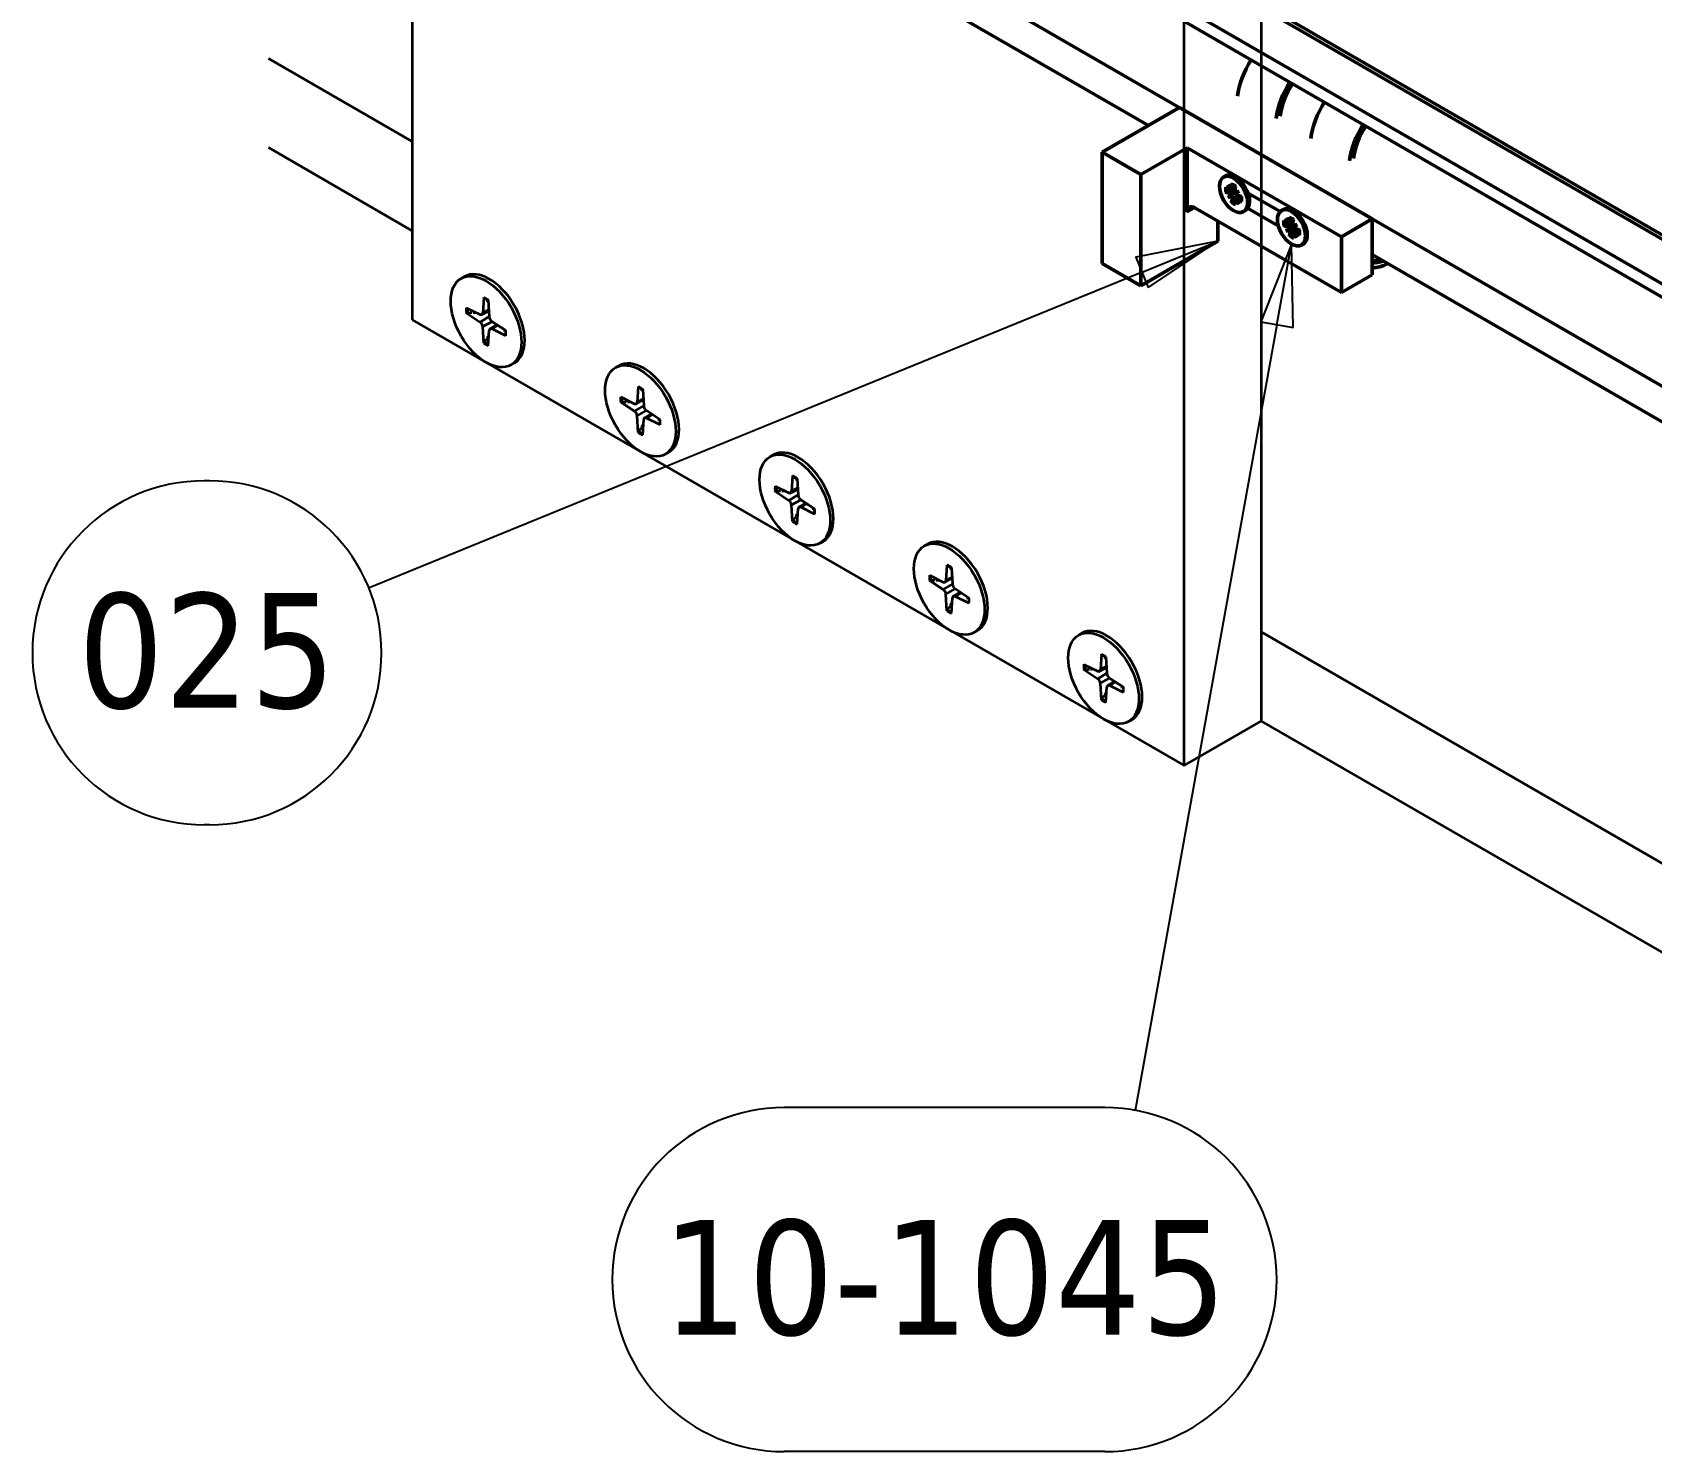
# Model space of a CAD drawing. Header units: millimetres. Extents: x -1346 to 2520, y -2365 to 1874.
# Drawn here: x 1431.6 to 1728.2, y 1175.1 to 1435 of the extents above; entities that cross this region are included whole.
import ezdxf

# ---------------------------------------------------------------- set-up
doc = ezdxf.new("R2010")
doc.units = ezdxf.units.MM
doc.header["$LTSCALE"] = 6
for name, color, linetype, lineweight in [('Reference (ISO)', 7, 'Continuous', 35), ('Symbol (ISO)', 7, 'Continuous', 25), ('Visible (ISO)', 7, 'Continuous', 50), ('Visible Narrow (ISO)', 7, 'Continuous', 35)]:
    doc.layers.add(name, color=color, linetype=linetype, lineweight=lineweight)
doc.styles.add('Note Text (ISO)', font='tahoma.ttf')

# ---------------------------------------------------------------- blocks, each defined once
blk = doc.blocks.new('Balloon22')
at = {"layer": 'Symbol (ISO)'}
for p, q in [((274.793, 232.789), (272.289, 232.308)), ((272.478, 231.845), (274.793, 232.789)), ((272.667, 231.382), (274.793, 232.789)), ((272.289, 232.308), (272.667, 231.382)), ((272.478, 231.845), (248.852, 222.206)), ((244.004, 225.478), (243.843, 225.478)), ((244.004, 214.978), (243.843, 214.978))]:
    blk.add_line(p, q, dxfattribs=at)
at = {"layer": 'Symbol (ISO)', "flags": 128}
blk.add_lwpolyline([(272.667, 231.382), (274.793, 232.789), (272.289, 232.308), (272.667, 231.382)], dxfattribs=at)
at = {"layer": 'Symbol (ISO)'}
for centre, start, end in [((243.843, 220.228), 90, 270), ((244.004, 220.228), 270, 90)]:
    blk.add_arc(centre, 5.25, start, end, dxfattribs=at)
blk.add_solid([(272.667, 231.382), (274.793, 232.789), (272.289, 232.308), (272.667, 231.382)], dxfattribs=at)
at = {"layer": 'Symbol (ISO)', "insert": (243.924, 220.265), "char_height": 3.5, "attachment_point": 5, "style": 'Note Text (ISO)'}
blk.add_mtext('025', dxfattribs=at)
blk = doc.blocks.new('Balloon23')
at = {"layer": 'Symbol (ISO)'}
for p, q in [((277.038, 232.704), (276.102, 230.333)), ((276.594, 230.244), (277.038, 232.704)), ((277.086, 230.155), (277.038, 232.704)), ((276.594, 230.244), (272.269, 206.26)), ((276.102, 230.333), (277.086, 230.155)), ((271.338, 206.345), (261.551, 206.345)), ((271.338, 195.845), (261.551, 195.845))]:
    blk.add_line(p, q, dxfattribs=at)
at = {"layer": 'Symbol (ISO)', "flags": 128}
blk.add_lwpolyline([(277.086, 230.155), (277.038, 232.704), (276.102, 230.333), (277.086, 230.155)], dxfattribs=at)
at = {"layer": 'Symbol (ISO)'}
for centre, start, end in [((261.551, 201.095), 90, 270), ((271.338, 201.095), 270, 90)]:
    blk.add_arc(centre, 5.25, start, end, dxfattribs=at)
blk.add_solid([(277.086, 230.155), (277.038, 232.704), (276.102, 230.333), (277.086, 230.155)], dxfattribs=at)
at = {"layer": 'Symbol (ISO)', "insert": (266.445, 201.132), "char_height": 3.5, "attachment_point": 5, "style": 'Note Text (ISO)'}
blk.add_mtext('10-1045', dxfattribs=at)

msp = doc.modelspace()

# ---------------------------------------------------------------- linework, layer by layer
at = {"layer": 'Reference (ISO)'}
for p, q in [((1501.14, 1619.94), (1501.14, 1382.35)), ((1642.56, 1300.7), (1642.56, 1619.94)), ((1656.7, 1619.94), (1656.7, 1308.87)), ((1474.8, 1430.22), (1501.14, 1415.01)), ((1474.8, 1413.89), (1501.14, 1398.68)), ((1510.1, 1389.93), (1510.7, 1390.28)), ((1514.26, 1386.42), (1514.08, 1383.6)), ((1515.09, 1385.94), (1515.27, 1382.91)), ((1511.06, 1384.57), (1513.59, 1383.32)), ((1511.06, 1383.62), (1513.59, 1381.94)), ((1513.59, 1381.94), (1515.27, 1382.94)), ((1513.92, 1383.3), (1515.21, 1384.01)), ((1514.08, 1383.6), (1515.2, 1384.22)), ((1501.14, 1382.35), (1642.56, 1300.7)), ((1514.08, 1381.1), (1515.79, 1382.05)), ((1514.26, 1378.07), (1514.08, 1381.1)), ((1515.09, 1377.59), (1515.27, 1380.41)), ((1515.42, 1380.7), (1516.68, 1381.46)), ((1518.29, 1380.39), (1515.76, 1382.07)), ((1515.76, 1380.69), (1516.86, 1381.35)), ((1518.29, 1379.44), (1515.76, 1380.69)), ((1519.25, 1374.08), (1519.85, 1374.43)), ((1538.39, 1373.6), (1538.99, 1373.95)), ((1539.35, 1368.24), (1541.88, 1366.99)), ((1542.21, 1366.97), (1543.49, 1367.68)), ((1542.55, 1370.09), (1542.36, 1367.27)), ((1542.36, 1367.27), (1543.48, 1367.89)), ((1543.37, 1369.61), (1543.56, 1366.58)), ((1539.35, 1367.29), (1541.88, 1365.61)), ((1541.88, 1365.61), (1543.56, 1366.61)), ((1542.36, 1364.77), (1544.07, 1365.72)), ((1542.55, 1361.74), (1542.36, 1364.77)), ((1543.71, 1364.37), (1544.96, 1365.13)), ((1546.58, 1364.06), (1544.05, 1365.74)), ((1544.05, 1364.36), (1545.14, 1365.02)), ((1543.37, 1361.26), (1543.56, 1364.08)), ((1546.58, 1363.11), (1544.05, 1364.36)), ((1547.54, 1357.75), (1548.14, 1358.1)), ((1566.67, 1357.27), (1567.27, 1357.62)), ((1570.83, 1353.76), (1570.65, 1350.94)), ((1571.66, 1353.28), (1571.84, 1350.25)), ((1567.63, 1351.91), (1570.16, 1350.66)), ((1567.63, 1350.96), (1570.16, 1349.28)), ((1570.16, 1349.28), (1571.84, 1350.28)), ((1570.49, 1350.64), (1571.78, 1351.35)), ((1570.65, 1350.94), (1571.76, 1351.56)), ((1570.65, 1348.44), (1572.35, 1349.39)), ((1570.83, 1345.41), (1570.65, 1348.44)), ((1571.66, 1344.93), (1571.84, 1347.75)), ((1571.99, 1348.04), (1573.25, 1348.8)), ((1574.86, 1347.73), (1572.33, 1349.41)), ((1572.33, 1348.03), (1573.42, 1348.69)), ((1574.86, 1346.78), (1572.33, 1348.03)), ((1575.82, 1341.42), (1576.42, 1341.77)), ((1594.96, 1340.94), (1595.56, 1341.29)), ((1595.91, 1335.58), (1598.45, 1334.33)), ((1598.78, 1334.31), (1600.06, 1335.02)), ((1599.12, 1337.43), (1598.93, 1334.61)), ((1598.93, 1334.61), (1600.05, 1335.23)), ((1599.94, 1336.95), (1600.13, 1333.92)), ((1595.91, 1334.63), (1598.45, 1332.95)), ((1598.45, 1332.95), (1600.13, 1333.95)), ((1598.93, 1332.11), (1600.64, 1333.06)), ((1599.12, 1329.08), (1598.93, 1332.11)), ((1600.28, 1331.71), (1601.53, 1332.47)), ((1603.15, 1331.4), (1600.61, 1333.08)), ((1600.61, 1331.7), (1601.71, 1332.36)), ((1599.94, 1328.6), (1600.13, 1331.42)), ((1603.15, 1330.45), (1600.61, 1331.7)), ((1604.11, 1325.09), (1604.71, 1325.44)), ((1623.24, 1324.61), (1623.84, 1324.96)), ((1656.7, 1325.2), (1865.3, 1204.76)), ((1627.4, 1321.1), (1627.22, 1318.28)), ((1628.23, 1320.62), (1628.41, 1317.59)), ((1624.2, 1319.25), (1626.73, 1318)), ((1624.2, 1318.3), (1626.73, 1316.62)), ((1626.73, 1316.62), (1628.41, 1317.62)), ((1627.06, 1317.98), (1628.35, 1318.69)), ((1627.22, 1318.28), (1628.33, 1318.9)), ((1627.22, 1315.78), (1628.92, 1316.73)), ((1627.4, 1312.75), (1627.22, 1315.78)), ((1628.23, 1312.27), (1628.41, 1315.09)), ((1628.56, 1315.38), (1629.81, 1316.14)), ((1631.43, 1315.07), (1628.9, 1316.75)), ((1628.9, 1315.37), (1629.99, 1316.03)), ((1631.43, 1314.12), (1628.9, 1315.37)), ((1632.39, 1308.76), (1632.99, 1309.11)), ((1642.56, 1300.7), (1656.7, 1308.87)), ((1656.7, 1308.87), (1865.3, 1188.43))]:
    msp.add_line(p, q, dxfattribs=at)
for centre in [(1514.68, 1382.01), (1542.96, 1365.68), (1571.25, 1349.35), (1599.53, 1333.02), (1627.81, 1316.69)]:
    msp.add_ellipse(centre, major_axis=(4.58, -7.92), ratio=0.57735, dxfattribs=at)
for centre, major_axis, start_param, end_param in [((1515.28, 1382.35), (-4.58, 7.92), 3.141593, 6.283185), ((1514.68, 1382.01), (-2.57, 4.46), 5.384062, 5.611512), ((1515.28, 1382.35), (2, -3.46), 2.417763, 2.520493), ((1514.68, 1382.01), (2.57, -4.46), 3.813265, 4.040716), ((1514.77, 1382.06), (-2.47, 4.27), 0.688645, 0.906794), ((1515.28, 1382.35), (-2, 3.46), 0.816104, 0.949696), ((1513.56, 1383.95), (0.372, -0.644), 5.57044, 6.99593), ((1515.8, 1382.65), (0.372, -0.644), 3.999644, 5.425134), ((1513.56, 1381.36), (-0.372, 0.644), 3.999644, 5.425134), ((1515.8, 1380.06), (-0.372, 0.644), 5.57044, 6.99593), ((1515.28, 1382.35), (2, -3.46), 0.6211, 0.72383), ((1514.68, 1382.01), (-2.57, 4.46), 3.813265, 4.040716), ((1514.68, 1382.01), (2.57, -4.46), 5.384062, 5.611512), ((1514.77, 1382.06), (-2.47, 4.27), 2.234798, 2.452948), ((1515.28, 1382.35), (-2, 3.46), 2.191896, 2.325489), ((1543.56, 1366.02), (-4.58, 7.92), 3.141593, 6.283185), ((1542.96, 1365.68), (2.57, -4.46), 3.813265, 4.040716), ((1543.05, 1365.73), (-2.47, 4.27), 0.688645, 0.906794), ((1542.96, 1365.68), (-2.57, 4.46), 5.384062, 5.611512), ((1543.56, 1366.02), (2, -3.46), 2.417763, 2.520493), ((1543.56, 1366.02), (-2, 3.46), 0.816104, 0.949696), ((1541.84, 1367.62), (0.372, -0.644), 5.57044, 6.99593), ((1541.84, 1365.03), (-0.372, 0.644), 3.999644, 5.425134), ((1544.08, 1366.32), (0.372, -0.644), 3.999644, 5.425134), ((1542.96, 1365.68), (2.57, -4.46), 5.384062, 5.611512), ((1543.05, 1365.73), (-2.47, 4.27), 2.234798, 2.452948), ((1543.56, 1366.02), (-2, 3.46), 2.191896, 2.325489), ((1544.08, 1363.73), (-0.372, 0.644), 5.57044, 6.99593), ((1543.56, 1366.02), (2, -3.46), 0.6211, 0.72383), ((1542.96, 1365.68), (-2.57, 4.46), 3.813265, 4.040716), ((1571.85, 1349.69), (-4.58, 7.92), 3.141593, 6.283185), ((1571.25, 1349.35), (-2.57, 4.46), 5.384062, 5.611512), ((1571.85, 1349.69), (2, -3.46), 2.417763, 2.520493), ((1571.25, 1349.35), (2.57, -4.46), 3.813265, 4.040716), ((1571.34, 1349.4), (-2.47, 4.27), 0.688645, 0.906794), ((1571.85, 1349.69), (-2, 3.46), 0.816104, 0.949696), ((1570.12, 1351.29), (0.372, -0.644), 5.57044, 6.99593), ((1572.37, 1349.99), (0.372, -0.644), 3.999644, 5.425134), ((1570.12, 1348.7), (-0.372, 0.644), 3.999644, 5.425134), ((1572.37, 1347.4), (-0.372, 0.644), 5.57044, 6.99593), ((1571.85, 1349.69), (2, -3.46), 0.6211, 0.72383), ((1571.25, 1349.35), (-2.57, 4.46), 3.813265, 4.040716), ((1571.25, 1349.35), (2.57, -4.46), 5.384062, 5.611512), ((1571.34, 1349.4), (-2.47, 4.27), 2.234798, 2.452948), ((1571.85, 1349.69), (-2, 3.46), 2.191896, 2.325489), ((1600.13, 1333.36), (-4.58, 7.92), 3.141593, 6.283185), ((1599.53, 1333.02), (2.57, -4.46), 3.813265, 4.040716), ((1599.62, 1333.07), (-2.47, 4.27), 0.688645, 0.906794), ((1599.53, 1333.02), (-2.57, 4.46), 5.384062, 5.611512), ((1600.13, 1333.36), (2, -3.46), 2.417763, 2.520493), ((1600.13, 1333.36), (-2, 3.46), 0.816104, 0.949696), ((1598.41, 1334.96), (0.372, -0.644), 5.57044, 6.99593), ((1598.41, 1332.37), (-0.372, 0.644), 3.999644, 5.425134), ((1600.65, 1333.66), (0.372, -0.644), 3.999644, 5.425134), ((1599.53, 1333.02), (2.57, -4.46), 5.384062, 5.611512), ((1599.62, 1333.07), (-2.47, 4.27), 2.234798, 2.452948), ((1600.13, 1333.36), (-2, 3.46), 2.191896, 2.325489), ((1600.65, 1331.07), (-0.372, 0.644), 5.57044, 6.99593), ((1600.13, 1333.36), (2, -3.46), 0.6211, 0.72383), ((1599.53, 1333.02), (-2.57, 4.46), 3.813265, 4.040716), ((1628.42, 1317.03), (-4.58, 7.92), 3.141593, 6.283185), ((1627.81, 1316.69), (-2.57, 4.46), 5.384062, 5.611512), ((1628.42, 1317.03), (2, -3.46), 2.417763, 2.520493), ((1627.81, 1316.69), (2.57, -4.46), 3.813265, 4.040716), ((1627.91, 1316.74), (-2.47, 4.27), 0.688645, 0.906794), ((1628.42, 1317.03), (-2, 3.46), 0.816104, 0.949696), ((1626.69, 1318.63), (0.372, -0.644), 5.57044, 6.99593), ((1628.94, 1317.33), (0.372, -0.644), 3.999644, 5.425134), ((1626.69, 1316.04), (-0.372, 0.644), 3.999644, 5.425134), ((1628.94, 1314.74), (-0.372, 0.644), 5.57044, 6.99593), ((1628.42, 1317.03), (2, -3.46), 0.6211, 0.72383), ((1627.81, 1316.69), (-2.57, 4.46), 3.813265, 4.040716), ((1627.81, 1316.69), (2.57, -4.46), 5.384062, 5.611512), ((1627.91, 1316.74), (-2.47, 4.27), 2.234798, 2.452948), ((1628.42, 1317.03), (-2, 3.46), 2.191896, 2.325489)]:
    msp.add_ellipse(centre, major_axis=major_axis, ratio=0.57735, start_param=start_param, end_param=end_param, dxfattribs=at)
for points, knots in [([(1514.31, 1386.31), (1514.31, 1386.31), (1514.31, 1386.31), (1514.29, 1386.32), (1514.28, 1386.34), (1514.27, 1386.37), (1514.26, 1386.4), (1514.26, 1386.42)], [0.08720446, 0.08720446, 0.08720446, 0.08720446, 0.08870364, 0.08870364, 0.09763224, 0.09763224, 0.10665098, 0.10665098, 0.10665098, 0.10665098]), ([(1514.31, 1386.31), (1514.37, 1386.28), (1514.42, 1386.26), (1514.53, 1386.21), (1514.59, 1386.18), (1514.7, 1386.12), (1514.75, 1386.08), (1514.86, 1386.02), (1514.92, 1385.98), (1515.02, 1385.92), (1515.06, 1385.89), (1515.1, 1385.86)], [1.4505525, 1.4505525, 1.4505525, 1.4505525, 1.4985066, 1.4985066, 1.5464608, 1.5464608, 1.594415, 1.594415, 1.6423692, 1.6423692, 1.6770729, 1.6770729, 1.6770729, 1.6770729]), ([(1511.31, 1383.57), (1511.28, 1383.57), (1511.26, 1383.56), (1511.2, 1383.57), (1511.17, 1383.57), (1511.11, 1383.59), (1511.08, 1383.6), (1511.06, 1383.62)], [0.08155065, 0.08155065, 0.08155065, 0.08155065, 0.08870364, 0.08870364, 0.09763224, 0.09763224, 0.10665098, 0.10665098, 0.10665098, 0.10665098]), ([(1518.23, 1380.44), (1518.23, 1380.39), (1518.24, 1380.34), (1518.24, 1380.23), (1518.25, 1380.16), (1518.25, 1380.03), (1518.25, 1379.97), (1518.25, 1379.84), (1518.24, 1379.78), (1518.23, 1379.66), (1518.23, 1379.6), (1518.22, 1379.54)], [3.0353161, 3.0353161, 3.0353161, 3.0353161, 3.0700198, 3.0700198, 3.117974, 3.117974, 3.1659282, 3.1659282, 3.2138823, 3.2138823, 3.2618365, 3.2618365, 3.2618365, 3.2618365]), ([(1518.29, 1379.44), (1518.27, 1379.45), (1518.25, 1379.47), (1518.23, 1379.49), (1518.22, 1379.51), (1518.22, 1379.53), (1518.22, 1379.54), (1518.22, 1379.54)], [0.03558365, 0.03558365, 0.03558365, 0.03558365, 0.04460239, 0.04460239, 0.05353099, 0.05353099, 0.05503017, 0.05503017, 0.05503017, 0.05503017]), ([(1514.26, 1378.07), (1514.26, 1378.09), (1514.27, 1378.13), (1514.28, 1378.18), (1514.29, 1378.21), (1514.32, 1378.26), (1514.33, 1378.28), (1514.35, 1378.3)], [0.03558365, 0.03558365, 0.03558365, 0.03558365, 0.04460239, 0.04460239, 0.05353099, 0.05353099, 0.06068398, 0.06068398, 0.06068398, 0.06068398]), ([(1542.6, 1369.98), (1542.6, 1369.98), (1542.59, 1369.98), (1542.58, 1369.99), (1542.56, 1370.01), (1542.55, 1370.04), (1542.55, 1370.07), (1542.55, 1370.09)], [0.08720446, 0.08720446, 0.08720446, 0.08720446, 0.08870364, 0.08870364, 0.09763224, 0.09763224, 0.10665098, 0.10665098, 0.10665098, 0.10665098]), ([(1542.6, 1369.98), (1542.65, 1369.95), (1542.71, 1369.93), (1542.82, 1369.88), (1542.87, 1369.85), (1542.98, 1369.79), (1543.04, 1369.75), (1543.15, 1369.69), (1543.2, 1369.65), (1543.3, 1369.59), (1543.34, 1369.56), (1543.38, 1369.53)], [1.4505525, 1.4505525, 1.4505525, 1.4505525, 1.4985066, 1.4985066, 1.5464608, 1.5464608, 1.594415, 1.594415, 1.6423692, 1.6423692, 1.6770729, 1.6770729, 1.6770729, 1.6770729]), ([(1539.59, 1367.24), (1539.57, 1367.24), (1539.54, 1367.23), (1539.49, 1367.24), (1539.45, 1367.24), (1539.4, 1367.26), (1539.37, 1367.27), (1539.35, 1367.29)], [0.08155065, 0.08155065, 0.08155065, 0.08155065, 0.08870364, 0.08870364, 0.09763224, 0.09763224, 0.10665098, 0.10665098, 0.10665098, 0.10665098]), ([(1542.55, 1361.74), (1542.55, 1361.76), (1542.55, 1361.8), (1542.56, 1361.85), (1542.58, 1361.88), (1542.6, 1361.93), (1542.62, 1361.95), (1542.63, 1361.97)], [0.03558365, 0.03558365, 0.03558365, 0.03558365, 0.04460239, 0.04460239, 0.05353099, 0.05353099, 0.06068398, 0.06068398, 0.06068398, 0.06068398]), ([(1546.51, 1364.11), (1546.52, 1364.06), (1546.52, 1364.01), (1546.53, 1363.9), (1546.53, 1363.83), (1546.53, 1363.7), (1546.53, 1363.64), (1546.53, 1363.51), (1546.53, 1363.45), (1546.52, 1363.33), (1546.51, 1363.27), (1546.51, 1363.21)], [3.0353161, 3.0353161, 3.0353161, 3.0353161, 3.0700198, 3.0700198, 3.117974, 3.117974, 3.1659282, 3.1659282, 3.2138823, 3.2138823, 3.2618365, 3.2618365, 3.2618365, 3.2618365]), ([(1546.58, 1363.11), (1546.56, 1363.12), (1546.54, 1363.14), (1546.51, 1363.17), (1546.51, 1363.18), (1546.51, 1363.2), (1546.51, 1363.21), (1546.51, 1363.21)], [0.03558365, 0.03558365, 0.03558365, 0.03558365, 0.04460239, 0.04460239, 0.05353099, 0.05353099, 0.05503017, 0.05503017, 0.05503017, 0.05503017]), ([(1570.88, 1353.65), (1570.88, 1353.65), (1570.88, 1353.65), (1570.86, 1353.66), (1570.85, 1353.68), (1570.83, 1353.71), (1570.83, 1353.74), (1570.83, 1353.76)], [0.08720446, 0.08720446, 0.08720446, 0.08720446, 0.08870364, 0.08870364, 0.09763224, 0.09763224, 0.10665098, 0.10665098, 0.10665098, 0.10665098]), ([(1570.88, 1353.65), (1570.94, 1353.63), (1570.99, 1353.6), (1571.1, 1353.55), (1571.16, 1353.52), (1571.27, 1353.46), (1571.32, 1353.42), (1571.43, 1353.36), (1571.49, 1353.32), (1571.58, 1353.26), (1571.62, 1353.23), (1571.66, 1353.2)], [1.4505525, 1.4505525, 1.4505525, 1.4505525, 1.4985066, 1.4985066, 1.5464608, 1.5464608, 1.594415, 1.594415, 1.6423692, 1.6423692, 1.6770729, 1.6770729, 1.6770729, 1.6770729]), ([(1567.88, 1350.91), (1567.85, 1350.91), (1567.82, 1350.9), (1567.77, 1350.91), (1567.74, 1350.91), (1567.68, 1350.93), (1567.65, 1350.94), (1567.63, 1350.96)], [0.08155065, 0.08155065, 0.08155065, 0.08155065, 0.08870364, 0.08870364, 0.09763224, 0.09763224, 0.10665098, 0.10665098, 0.10665098, 0.10665098]), ([(1574.8, 1347.78), (1574.8, 1347.73), (1574.8, 1347.68), (1574.81, 1347.57), (1574.81, 1347.5), (1574.82, 1347.37), (1574.82, 1347.31), (1574.81, 1347.18), (1574.81, 1347.12), (1574.8, 1347), (1574.8, 1346.94), (1574.79, 1346.88)], [3.0353161, 3.0353161, 3.0353161, 3.0353161, 3.0700198, 3.0700198, 3.117974, 3.117974, 3.1659282, 3.1659282, 3.2138823, 3.2138823, 3.2618365, 3.2618365, 3.2618365, 3.2618365]), ([(1574.86, 1346.78), (1574.84, 1346.79), (1574.82, 1346.81), (1574.8, 1346.84), (1574.79, 1346.85), (1574.79, 1346.87), (1574.79, 1346.88), (1574.79, 1346.88)], [0.03558365, 0.03558365, 0.03558365, 0.03558365, 0.04460239, 0.04460239, 0.05353099, 0.05353099, 0.05503017, 0.05503017, 0.05503017, 0.05503017]), ([(1570.83, 1345.41), (1570.83, 1345.43), (1570.83, 1345.47), (1570.85, 1345.52), (1570.86, 1345.56), (1570.89, 1345.6), (1570.9, 1345.63), (1570.92, 1345.64)], [0.03558365, 0.03558365, 0.03558365, 0.03558365, 0.04460239, 0.04460239, 0.05353099, 0.05353099, 0.06068398, 0.06068398, 0.06068398, 0.06068398]), ([(1599.17, 1337.32), (1599.16, 1337.32), (1599.16, 1337.32), (1599.15, 1337.33), (1599.13, 1337.35), (1599.12, 1337.38), (1599.12, 1337.41), (1599.12, 1337.43)], [0.08720446, 0.08720446, 0.08720446, 0.08720446, 0.08870364, 0.08870364, 0.09763224, 0.09763224, 0.10665098, 0.10665098, 0.10665098, 0.10665098]), ([(1599.17, 1337.32), (1599.22, 1337.3), (1599.28, 1337.27), (1599.39, 1337.22), (1599.44, 1337.19), (1599.55, 1337.13), (1599.61, 1337.09), (1599.72, 1337.03), (1599.77, 1336.99), (1599.87, 1336.93), (1599.91, 1336.9), (1599.95, 1336.87)], [1.4505525, 1.4505525, 1.4505525, 1.4505525, 1.4985066, 1.4985066, 1.5464608, 1.5464608, 1.594415, 1.594415, 1.6423692, 1.6423692, 1.6770729, 1.6770729, 1.6770729, 1.6770729]), ([(1596.16, 1334.58), (1596.14, 1334.58), (1596.11, 1334.57), (1596.06, 1334.58), (1596.02, 1334.58), (1595.97, 1334.6), (1595.94, 1334.61), (1595.91, 1334.63)], [0.08155065, 0.08155065, 0.08155065, 0.08155065, 0.08870364, 0.08870364, 0.09763224, 0.09763224, 0.10665098, 0.10665098, 0.10665098, 0.10665098]), ([(1599.12, 1329.08), (1599.12, 1329.1), (1599.12, 1329.14), (1599.13, 1329.19), (1599.15, 1329.23), (1599.17, 1329.27), (1599.19, 1329.3), (1599.2, 1329.31)], [0.03558365, 0.03558365, 0.03558365, 0.03558365, 0.04460239, 0.04460239, 0.05353099, 0.05353099, 0.06068398, 0.06068398, 0.06068398, 0.06068398]), ([(1603.08, 1331.45), (1603.08, 1331.4), (1603.09, 1331.35), (1603.1, 1331.24), (1603.1, 1331.17), (1603.1, 1331.04), (1603.1, 1330.98), (1603.1, 1330.85), (1603.1, 1330.79), (1603.09, 1330.67), (1603.08, 1330.61), (1603.08, 1330.55)], [3.0353161, 3.0353161, 3.0353161, 3.0353161, 3.0700198, 3.0700198, 3.117974, 3.117974, 3.1659282, 3.1659282, 3.2138823, 3.2138823, 3.2618365, 3.2618365, 3.2618365, 3.2618365]), ([(1603.15, 1330.45), (1603.13, 1330.46), (1603.11, 1330.48), (1603.08, 1330.51), (1603.08, 1330.52), (1603.08, 1330.54), (1603.08, 1330.55), (1603.08, 1330.55)], [0.03558365, 0.03558365, 0.03558365, 0.03558365, 0.04460239, 0.04460239, 0.05353099, 0.05353099, 0.05503017, 0.05503017, 0.05503017, 0.05503017]), ([(1627.45, 1320.99), (1627.45, 1320.99), (1627.45, 1320.99), (1627.43, 1321), (1627.42, 1321.02), (1627.4, 1321.05), (1627.4, 1321.08), (1627.4, 1321.1)], [0.08720446, 0.08720446, 0.08720446, 0.08720446, 0.08870364, 0.08870364, 0.09763224, 0.09763224, 0.10665098, 0.10665098, 0.10665098, 0.10665098]), ([(1627.45, 1320.99), (1627.51, 1320.97), (1627.56, 1320.94), (1627.67, 1320.89), (1627.72, 1320.86), (1627.83, 1320.8), (1627.89, 1320.76), (1628, 1320.7), (1628.06, 1320.66), (1628.15, 1320.6), (1628.19, 1320.57), (1628.23, 1320.54)], [1.4505525, 1.4505525, 1.4505525, 1.4505525, 1.4985066, 1.4985066, 1.5464608, 1.5464608, 1.594415, 1.594415, 1.6423692, 1.6423692, 1.6770729, 1.6770729, 1.6770729, 1.6770729]), ([(1624.44, 1318.25), (1624.42, 1318.25), (1624.39, 1318.24), (1624.34, 1318.25), (1624.3, 1318.25), (1624.25, 1318.27), (1624.22, 1318.28), (1624.2, 1318.3)], [0.08155065, 0.08155065, 0.08155065, 0.08155065, 0.08870364, 0.08870364, 0.09763224, 0.09763224, 0.10665098, 0.10665098, 0.10665098, 0.10665098]), ([(1631.36, 1315.12), (1631.37, 1315.07), (1631.37, 1315.02), (1631.38, 1314.91), (1631.38, 1314.84), (1631.38, 1314.71), (1631.38, 1314.65), (1631.38, 1314.52), (1631.38, 1314.46), (1631.37, 1314.34), (1631.37, 1314.28), (1631.36, 1314.22)], [3.0353161, 3.0353161, 3.0353161, 3.0353161, 3.0700198, 3.0700198, 3.117974, 3.117974, 3.1659282, 3.1659282, 3.2138823, 3.2138823, 3.2618365, 3.2618365, 3.2618365, 3.2618365]), ([(1631.43, 1314.12), (1631.41, 1314.13), (1631.39, 1314.15), (1631.37, 1314.18), (1631.36, 1314.19), (1631.36, 1314.21), (1631.36, 1314.22), (1631.36, 1314.22)], [0.03558365, 0.03558365, 0.03558365, 0.03558365, 0.04460239, 0.04460239, 0.05353099, 0.05353099, 0.05503017, 0.05503017, 0.05503017, 0.05503017]), ([(1627.4, 1312.75), (1627.4, 1312.77), (1627.4, 1312.81), (1627.42, 1312.86), (1627.43, 1312.9), (1627.45, 1312.94), (1627.47, 1312.97), (1627.49, 1312.98)], [0.03558365, 0.03558365, 0.03558365, 0.03558365, 0.04460239, 0.04460239, 0.05353099, 0.05353099, 0.06068398, 0.06068398, 0.06068398, 0.06068398])]:
    msp.add_open_spline(points, degree=3, knots=knots, dxfattribs=at)
for points, weights in [([(1511.31, 1383.57), (1511.7, 1383.64), (1512.07, 1383.7)], [1.0017923273, 1.00680252734, 1.01034617284]), ([(1514.85, 1378.9), (1514.61, 1378.61), (1514.35, 1378.3)], [1.01034617284, 1.00680252734, 1.0017923273]), ([(1539.59, 1367.24), (1539.99, 1367.31), (1540.36, 1367.37)], [1.0017923273, 1.00680252734, 1.01034617284]), ([(1543.13, 1362.57), (1542.89, 1362.28), (1542.63, 1361.97)], [1.01034617284, 1.00680252734, 1.0017923273]), ([(1567.88, 1350.91), (1568.27, 1350.98), (1568.64, 1351.04)], [1.0017923273, 1.00680252734, 1.01034617284]), ([(1571.41, 1346.24), (1571.18, 1345.95), (1570.92, 1345.64)], [1.01034617284, 1.00680252734, 1.0017923273]), ([(1596.16, 1334.58), (1596.56, 1334.65), (1596.92, 1334.71)], [1.0017923273, 1.00680252734, 1.01034617284]), ([(1599.7, 1329.91), (1599.46, 1329.62), (1599.2, 1329.31)], [1.01034617284, 1.00680252734, 1.0017923273]), ([(1624.44, 1318.25), (1624.84, 1318.32), (1625.21, 1318.38)], [1.0017923273, 1.00680252734, 1.01034617284]), ([(1627.98, 1313.58), (1627.74, 1313.29), (1627.49, 1312.98)], [1.01034617284, 1.00680252734, 1.0017923273])]:
    msp.add_rational_spline(points, weights, degree=2, dxfattribs=at)
at = {"layer": 'Visible (ISO)'}
for p, q in [((1595.02, 1466.95), (1824.83, 1334.27)), ((1610.93, 1466.75), (1820.94, 1345.5)), ((1610.93, 1465.93), (1819.26, 1345.65)), ((1595.02, 1464.5), (1824.83, 1331.82)), ((1595.02, 1448.17), (1824.83, 1315.49)), ((1595.02, 1441.64), (1636.03, 1417.96)), ((1641.69, 1421.23), (1627.54, 1413.07)), ((1677.04, 1400.82), (1641.69, 1421.23)), ((1634.62, 1408.98), (1627.54, 1413.07)), ((1627.54, 1413.07), (1627.54, 1392.65)), ((1634.62, 1408.98), (1643.1, 1413.88)), ((1643.1, 1402.04), (1643.1, 1413.88)), ((1643.1, 1413.88), (1671.39, 1397.55)), ((1634.62, 1388.57), (1634.62, 1408.98)), ((1649.8, 1408.49), (1650.11, 1408.67)), ((1650.13, 1406.63), (1650.93, 1405.98)), ((1650.6, 1407.1), (1651.27, 1406.08)), ((1651.15, 1406.01), (1650.6, 1407.1)), ((1651.09, 1405.93), (1651.89, 1406.29)), ((1651.24, 1407.27), (1651.41, 1406.25)), ((1651.35, 1406.08), (1651.9, 1406.33)), ((1652, 1406.83), (1651.84, 1406.01)), ((1650.13, 1405.75), (1650.93, 1405.48)), ((1650.6, 1404.74), (1651.15, 1405.19)), ((1650.6, 1404.74), (1651.27, 1405.13)), ((1651.27, 1404.99), (1650.6, 1404.74)), ((1651.24, 1403.83), (1651.41, 1404.65)), ((1651.27, 1405.13), (1652.23, 1405.68)), ((1652, 1403.39), (1651.84, 1404.41)), ((1651.88, 1404.57), (1652.59, 1405.08)), ((1651.98, 1405.67), (1652.65, 1405.92)), ((1652.65, 1403.55), (1651.98, 1404.58)), ((1652.65, 1405.92), (1652.1, 1405.47)), ((1652.1, 1404.64), (1652.65, 1403.55)), ((1652.14, 1404.72), (1652.63, 1405.07)), ((1652.65, 1405.92), (1652.23, 1405.68)), ((1653.11, 1404.91), (1652.31, 1405.18)), ((1653.11, 1404.03), (1652.31, 1404.68)), ((1660.17, 1402.19), (1654.2, 1405.63)), ((1654.52, 1405.45), (1654.52, 1404.02)), ((1654.52, 1404.98), (1654.93, 1405.22)), ((1671.39, 1387.35), (1644.52, 1402.86)), ((1648.76, 1400.41), (1648.76, 1396.74)), ((1653.45, 1402.17), (1653.76, 1402.35)), ((1654.2, 1402.78), (1659.82, 1399.54)), ((1660.4, 1402.37), (1660.72, 1402.55)), ((1660.74, 1400.51), (1661.54, 1399.85)), ((1661.2, 1400.98), (1661.87, 1399.96)), ((1661.75, 1399.89), (1661.2, 1400.98)), ((1661.85, 1401.15), (1662.01, 1400.13)), ((1662.61, 1400.71), (1662.44, 1399.88)), ((1677.04, 1400.82), (1671.39, 1397.55)), ((1677.04, 1390.61), (1677.04, 1400.82)), ((1660.74, 1399.62), (1661.54, 1399.36)), ((1661.2, 1398.61), (1661.75, 1399.07)), ((1661.2, 1398.61), (1661.88, 1399)), ((1661.87, 1398.86), (1661.2, 1398.61)), ((1661.7, 1399.81), (1662.5, 1400.16)), ((1661.85, 1397.7), (1662.01, 1398.53)), ((1661.88, 1399), (1662.84, 1399.56)), ((1661.96, 1399.96), (1662.51, 1400.2)), ((1662.25, 1398.13), (1662.49, 1397.99)), ((1662.61, 1397.26), (1662.44, 1398.28)), ((1662.48, 1398.44), (1663.19, 1398.96)), ((1662.58, 1399.55), (1663.25, 1399.8)), ((1663.25, 1397.43), (1662.58, 1398.45)), ((1663.25, 1399.8), (1662.7, 1399.34)), ((1662.7, 1398.52), (1663.25, 1397.43)), ((1662.74, 1398.59), (1663.23, 1398.95)), ((1663.25, 1399.8), (1662.84, 1399.56)), ((1663.72, 1398.79), (1662.92, 1399.05)), ((1663.72, 1397.9), (1662.92, 1398.56)), ((1671.39, 1397.55), (1671.39, 1387.35)), ((1648.76, 1396.74), (1634.62, 1388.57)), ((1664.05, 1396.04), (1664.37, 1396.23)), ((1677.04, 1394.29), (1824.83, 1308.96)), ((1627.54, 1392.65), (1634.62, 1388.57)), ((1671.39, 1387.35), (1677.04, 1390.61))]:
    msp.add_line(p, q, dxfattribs=at)
for centre, major_axis, ratio, start_param, end_param in [((1659.72, 1426.33), (5.25, 9.09), 0.57735, 1.503402, 2.212847), ((1666.79, 1422.25), (-5.25, -9.09), 0.57735, 4.644994, 5.35444), ((1666.79, 1422.25), (4.75, 8.23), 0.57735, 1.496295, 2.197636), ((1673.15, 1418.58), (5.25, 9.09), 0.57735, 1.503402, 2.212847), ((1680.22, 1414.49), (-5.25, -9.09), 0.57735, 4.644994, 5.35444), ((1680.22, 1414.49), (4.75, 8.23), 0.57735, 1.496295, 2.197636), ((1651.94, 1405.51), (-1.83, 3.16), 0.57735, 3.141593, 6.283185), ((1651.94, 1405.51), (0.88, -1.52), 0.57735, 3.972721, 4.166248), ((1651.23, 1406.31), (0.13, -0.225), 0.57735, 5.708993, 7.276863), ((1650.97, 1406.16), (0.13, -0.225), 0.57735, 5.289508, 6.857378), ((1650.97, 1405.25), (-0.13, 0.225), 0.57735, 4.138197, 5.706067), ((1650.83, 1406.08), (0.427, 0.221), 0.494826, 5.25374, 5.622748), ((1650.83, 1405.13), (-0.441, 0.009), 0.211826, 3.185797, 3.924612), ((1651.06, 1404.74), (0.213, 0.386), 0.211826, 5.500166, 6.238981), ((1651.23, 1404.8), (-0.13, 0.225), 0.57735, 3.718711, 5.286581), ((1651.94, 1405.51), (0.87, -1.52), 0.57735, 5.25853, 5.452057), ((1652.02, 1405.86), (0.13, -0.225), 0.57735, 3.718711, 5.286581), ((1652.02, 1404.35), (-0.13, 0.225), 0.57735, 5.708993, 7.276863), ((1651.88, 1405.74), (0.424, -0.028), 0.140064, 4.955786, 5.694601), ((1651.88, 1404.27), (-0.405, -0.259), 0.494826, 3.80203, 4.171038), ((1652.1, 1405.35), (-0.188, -0.381), 0.140064, 3.730176, 4.468991), ((1652.28, 1405.41), (0.13, -0.225), 0.57735, 4.138197, 5.706067), ((1652.28, 1404.5), (-0.13, 0.225), 0.57735, 5.289508, 6.857378), ((1644.52, 1401.23), (-1, 1.73), 0.57735, 5.497787, 7.068583), ((1662.55, 1399.39), (-1.82, 3.16), 0.57735, 3.141593, 6.283185), ((1661.57, 1400.04), (0.13, -0.225), 0.57735, 5.289508, 6.857378), ((1661.57, 1399.13), (-0.13, 0.225), 0.57735, 4.138197, 5.706067), ((1661.44, 1399.96), (0.427, 0.221), 0.494826, 5.25374, 5.622748), ((1661.44, 1399.01), (-0.441, 0.009), 0.211826, 3.185797, 3.924612), ((1661.83, 1400.19), (0.13, -0.225), 0.57735, 5.708993, 7.276863), ((1661.66, 1398.62), (0.213, 0.386), 0.211826, 5.500166, 6.238981), ((1661.83, 1398.68), (-0.13, 0.225), 0.57735, 3.718711, 5.286581), ((1662.62, 1399.73), (0.13, -0.225), 0.57735, 3.718711, 5.286581), ((1662.62, 1398.22), (-0.13, 0.225), 0.57735, 5.708993, 7.276863), ((1662.49, 1399.61), (0.424, -0.028), 0.140064, 4.955786, 5.694601), ((1662.49, 1398.15), (-0.405, -0.259), 0.494826, 3.80203, 4.171038), ((1662.71, 1399.22), (-0.188, -0.381), 0.140064, 3.730176, 4.468991), ((1662.88, 1399.28), (0.13, -0.225), 0.57735, 4.138197, 5.706067), ((1662.88, 1398.37), (-0.13, 0.225), 0.57735, 5.289508, 6.857378), ((1680.22, 1401.43), (-4.5, -7.79), 0.57735, 0.261799, 0.527155), ((1679.87, 1401.63), (-4.75, -8.23), 0.57735, 0.350793, 0.611557), ((1680.22, 1401.43), (-4.75, -8.23), 0.57735, 0.291929, 0.611557), ((1680.22, 1401.43), (-5.25, -9.09), 0.57735, 0.342487, 0.736568)]:
    msp.add_ellipse(centre, major_axis=major_axis, ratio=ratio, start_param=start_param, end_param=end_param, dxfattribs=at)
for centre in [(1651.62, 1405.33), (1662.23, 1399.21)]:
    msp.add_ellipse(centre, major_axis=(1.82, -3.16), ratio=0.57735, dxfattribs=at)
for points, knots in [([(1651.33, 1407.16), (1651.32, 1407.16), (1651.31, 1407.16), (1651.29, 1407.18), (1651.27, 1407.19), (1651.25, 1407.23), (1651.24, 1407.25), (1651.24, 1407.27)], [0.0732806, 0.0732806, 0.0732806, 0.0732806, 0.07644591, 0.07644591, 0.08406722, 0.08406722, 0.09169213, 0.09169213, 0.09169213, 0.09169213]), ([(1651.33, 1407.16), (1651.37, 1407.15), (1651.41, 1407.13), (1651.5, 1407.1), (1651.55, 1407.07), (1651.64, 1407.03), (1651.69, 1407), (1651.78, 1406.94), (1651.83, 1406.91), (1651.91, 1406.84), (1651.95, 1406.81), (1651.99, 1406.78)], [6.032073, 6.032073, 6.032073, 6.032073, 6.1326975, 6.1326975, 6.233322, 6.233322, 6.3339465, 6.3339465, 6.434571, 6.434571, 6.5193213, 6.5193213, 6.5193213, 6.5193213]), ([(1650.34, 1405.76), (1650.32, 1405.75), (1650.29, 1405.75), (1650.25, 1405.74), (1650.22, 1405.74), (1650.17, 1405.74), (1650.15, 1405.74), (1650.13, 1405.75)], [0.07019749, 0.07019749, 0.07019749, 0.07019749, 0.07644591, 0.07644591, 0.08406722, 0.08406722, 0.09169213, 0.09169213, 0.09169213, 0.09169213]), ([(1651.24, 1403.83), (1651.24, 1403.85), (1651.25, 1403.87), (1651.27, 1403.91), (1651.29, 1403.93), (1651.32, 1403.97), (1651.34, 1403.99), (1651.35, 1404)], [0.03061008, 0.03061008, 0.03061008, 0.03061008, 0.03823499, 0.03823499, 0.0458563, 0.0458563, 0.05210472, 0.05210472, 0.05210472, 0.05210472]), ([(1653.06, 1404.93), (1653.07, 1404.88), (1653.08, 1404.83), (1653.09, 1404.72), (1653.1, 1404.66), (1653.1, 1404.55), (1653.1, 1404.5), (1653.1, 1404.39), (1653.09, 1404.34), (1653.08, 1404.25), (1653.07, 1404.2), (1653.06, 1404.16)], [1.3346603, 1.3346603, 1.3346603, 1.3346603, 1.4194106, 1.4194106, 1.5200351, 1.5200351, 1.6206596, 1.6206596, 1.7212841, 1.7212841, 1.8219086, 1.8219086, 1.8219086, 1.8219086]), ([(1653.11, 1404.03), (1653.1, 1404.04), (1653.08, 1404.06), (1653.06, 1404.1), (1653.06, 1404.12), (1653.06, 1404.14), (1653.06, 1404.15), (1653.06, 1404.16)], [0.03061008, 0.03061008, 0.03061008, 0.03061008, 0.03823499, 0.03823499, 0.0458563, 0.0458563, 0.04902162, 0.04902162, 0.04902162, 0.04902162]), ([(1661.94, 1401.03), (1661.93, 1401.04), (1661.92, 1401.04), (1661.9, 1401.05), (1661.88, 1401.07), (1661.86, 1401.1), (1661.85, 1401.13), (1661.85, 1401.15)], [0.0732806, 0.0732806, 0.0732806, 0.0732806, 0.07644591, 0.07644591, 0.08406722, 0.08406722, 0.09169213, 0.09169213, 0.09169213, 0.09169213]), ([(1661.94, 1401.03), (1661.98, 1401.02), (1662.02, 1401.01), (1662.11, 1400.97), (1662.16, 1400.95), (1662.25, 1400.9), (1662.29, 1400.88), (1662.39, 1400.82), (1662.44, 1400.78), (1662.52, 1400.72), (1662.56, 1400.69), (1662.6, 1400.65)], [6.032073, 6.032073, 6.032073, 6.032073, 6.1326975, 6.1326975, 6.233322, 6.233322, 6.3339465, 6.3339465, 6.434571, 6.434571, 6.5193213, 6.5193213, 6.5193213, 6.5193213]), ([(1660.94, 1399.64), (1660.92, 1399.63), (1660.9, 1399.62), (1660.85, 1399.62), (1660.83, 1399.61), (1660.78, 1399.61), (1660.75, 1399.62), (1660.74, 1399.62)], [0.07019749, 0.07019749, 0.07019749, 0.07019749, 0.07644591, 0.07644591, 0.08406722, 0.08406722, 0.09169213, 0.09169213, 0.09169213, 0.09169213]), ([(1661.85, 1397.7), (1661.85, 1397.72), (1661.86, 1397.75), (1661.88, 1397.79), (1661.9, 1397.81), (1661.93, 1397.85), (1661.94, 1397.86), (1661.96, 1397.88)], [0.03061008, 0.03061008, 0.03061008, 0.03061008, 0.03823499, 0.03823499, 0.0458563, 0.0458563, 0.05210472, 0.05210472, 0.05210472, 0.05210472]), ([(1663.72, 1397.9), (1663.7, 1397.92), (1663.69, 1397.94), (1663.67, 1397.97), (1663.66, 1397.99), (1663.66, 1398.02), (1663.66, 1398.03), (1663.67, 1398.04)], [0.03061008, 0.03061008, 0.03061008, 0.03061008, 0.03823499, 0.03823499, 0.0458563, 0.0458563, 0.04902162, 0.04902162, 0.04902162, 0.04902162]), ([(1663.67, 1398.8), (1663.68, 1398.75), (1663.69, 1398.7), (1663.7, 1398.6), (1663.7, 1398.54), (1663.71, 1398.43), (1663.71, 1398.37), (1663.7, 1398.27), (1663.7, 1398.22), (1663.69, 1398.13), (1663.68, 1398.08), (1663.67, 1398.04)], [1.3346603, 1.3346603, 1.3346603, 1.3346603, 1.4194106, 1.4194106, 1.5200351, 1.5200351, 1.6206596, 1.6206596, 1.7212841, 1.7212841, 1.8219086, 1.8219086, 1.8219086, 1.8219086])]:
    msp.add_open_spline(points, degree=3, knots=knots, dxfattribs=at)
for points, weights in [([(1651.88, 1406.28), (1651.88, 1406.28), (1651.89, 1406.28)], [1.06427568713, 1.07009535136, 1.07590937216]), ([(1650.34, 1405.76), (1650.52, 1405.83), (1650.69, 1405.89)], [1.00292654222, 1.00721437006, 1.00963225371]), ([(1650.84, 1405.94), (1650.89, 1405.96), (1650.93, 1405.97)], [1.01153440287, 1.01196306983, 1.01224163851]), ([(1651.64, 1404.24), (1651.5, 1404.13), (1651.35, 1404)], [1.00963225371, 1.00721437006, 1.00292654222]), ([(1651.84, 1404.41), (1651.8, 1404.38), (1651.76, 1404.35)], [1.01224163851, 1.01196306983, 1.01153440286]), ([(1652.58, 1405.09), (1652.58, 1405.08), (1652.57, 1405.07)], [1.07590937216, 1.07009535136, 1.06427568713]), ([(1660.94, 1399.64), (1661.26, 1399.75), (1661.54, 1399.85)], [1.00292654222, 1.01050404715, 1.01224163851]), ([(1662.24, 1398.12), (1662.11, 1398), (1661.96, 1397.88)], [1.00963225371, 1.00721437006, 1.00292654222]), ([(1662.44, 1398.29), (1662.37, 1398.22), (1662.29, 1398.15)], [1.01224163851, 1.01164721581, 1.01036935074]), ([(1662.48, 1400.16), (1662.49, 1400.16), (1662.5, 1400.16)], [1.06427568713, 1.07009535136, 1.07590937216]), ([(1663.19, 1398.96), (1663.18, 1398.96), (1663.18, 1398.95)], [1.07590937216, 1.07009535136, 1.06427568713])]:
    msp.add_rational_spline(points, weights, degree=2, dxfattribs=at)
at = {"layer": 'Visible Narrow (ISO)'}
for p, q in [((1651.41, 1406.25), (1651.94, 1406.52)), ((1650.93, 1405.48), (1651.86, 1406.13)), ((1651.41, 1404.65), (1652.44, 1405.13)), ((1652.31, 1404.68), (1652.81, 1405.01)), ((1643.1, 1402.04), (1644.52, 1402.86)), ((1662.01, 1400.13), (1662.55, 1400.4)), ((1661.54, 1399.36), (1662.47, 1400.01)), ((1662.01, 1398.53), (1663.05, 1399.01)), ((1662.92, 1398.56), (1663.42, 1398.89))]:
    msp.add_line(p, q, dxfattribs=at)
for centre, major_axis, start_param, end_param in [((1651.62, 1405.33), (1.09, -1.89), 3.675726, 4.178256), ((1651.7, 1405.38), (-1, 1.73), 0.59801, 1.035629), ((1651.62, 1405.33), (-1.09, 1.89), 5.246522, 5.749052), ((1651.62, 1405.33), (1.09, -1.89), 5.246522, 5.749052), ((1651.7, 1405.38), (-1, 1.73), 2.105963, 2.543583), ((1651.62, 1405.33), (-1.09, 1.89), 3.675726, 4.178256), ((1662.23, 1399.21), (1.09, -1.89), 3.675726, 4.178256), ((1662.31, 1399.25), (-1, 1.73), 0.59801, 1.035629), ((1662.23, 1399.21), (-1.09, 1.89), 5.246522, 5.749052), ((1662.23, 1399.21), (1.09, -1.89), 5.246522, 5.749052), ((1662.31, 1399.25), (-1, 1.73), 2.105963, 2.543583), ((1662.23, 1399.21), (-1.09, 1.89), 3.675726, 4.178256)]:
    msp.add_ellipse(centre, major_axis=major_axis, ratio=0.57735, start_param=start_param, end_param=end_param, dxfattribs=at)

# ---------------------------------------------------------------- block references
at = {"layer": 'Symbol (ISO)', "xscale": 6, "yscale": 6, "zscale": 6}
for name in ['Balloon22', 'Balloon23']:
    msp.add_blockref(name, (0, 0), dxfattribs=at)

doc.saveas('drawing.dxf')
